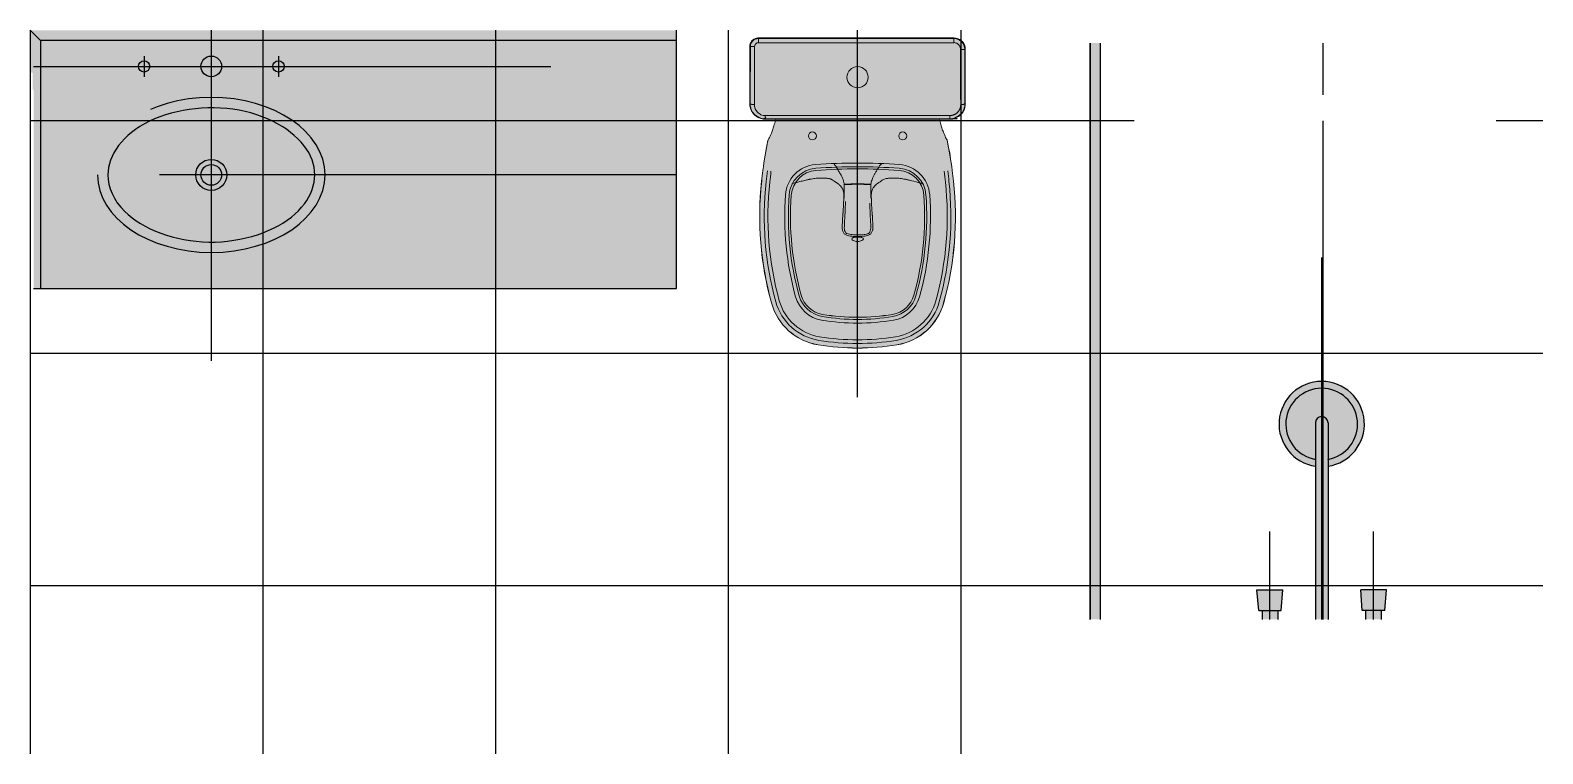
# Model space of a CAD drawing. Header units: millimetres. Extents: x -16.5 to 79.8, y -29.3 to 65.7.
# Drawn here: x -16.525 to -13.6, y -5.675 to -4.275 of the extents above; entities that cross this region are included whole.
import ezdxf

# ---------------------------------------------------------------- set-up
doc = ezdxf.new("R2010")
doc.units = ezdxf.units.MM
doc.header["$LTSCALE"] = 20
doc.linetypes.add('HIDDEN', pattern=[0.375, 0.25, -0.125])
doc.layers.add('ARQ-STA - MOBILIÁRIO_GERAL', color=251, linetype='Continuous')
doc.layers.add('ARQ-STA - PISOS_APARTAMENTOS - BANHEIROS', color=8, linetype='Continuous')

# ---------------------------------------------------------------- blocks, each defined once
blk = doc.blocks.new('MS - L1A - PRE - TOB - TIPO_1_AO_16 - MOBILIÁRIO - LAYOUT_GERAL')
at = {"layer": 'ARQ-STA - MOBILIÁRIO_GERAL'}
h = blk.add_hatch(color=255, dxfattribs=at)
h.dxf.hatch_style = 1
h.paths.add_polyline_path([(3303.6519, 1266.8542), (3303.6519, 1266.9362), (3304.9017, 1266.9362), (3304.9017, 1266.4362), (3303.6583, 1266.4362), (3303.6583, 1266.8211), (3303.6564, 1266.8211), (3303.6564, 1266.8542)])
h = blk.add_hatch(color=255, dxfattribs=at)
h.dxf.hatch_style = 1
h.paths.add_polyline_path([(3305.0433, 1266.794), (3305.0433, 1266.9045, -0.414214), (3305.0601, 1266.9212), (3305.4381, 1266.9212, -0.414214), (3305.4601, 1266.8992), (3305.4601, 1266.794, -0.414214), (3305.4304, 1266.7643), (3305.073, 1266.7643, -0.414215)])
h = blk.add_hatch(color=255, dxfattribs=at)
h.dxf.hatch_style = 1
h.paths.add_polyline_path([(3306.2343, 1265.7963), (3306.2343, 1265.8137), (3306.2275, 1265.8137), (3306.2247, 1265.8537), (3306.2746, 1265.8537), (3306.2711, 1265.8137), (3306.2643, 1265.8137), (3306.2643, 1265.7963)])
edge = h.paths.add_edge_path()
edge.add_line((3306.1615, 1265.7963), (3306.1615, 1266.0925))
edge.add_arc((3306.1493, 1266.1741), 0.0825, 278.4801, 621.5199)
edge.add_line((3306.1372, 1266.0925), (3306.1372, 1265.7963))
edge.add_line((3306.1372, 1265.7963), (3306.1615, 1265.7963))
h.paths.add_polyline_path([(3306.0344, 1265.7963), (3306.0344, 1265.8137), (3306.0276, 1265.8137), (3306.0241, 1265.8537), (3306.074, 1265.8537), (3306.0712, 1265.8137), (3306.0644, 1265.8137), (3306.0644, 1265.7963)])
h.paths.add_polyline_path([(3305.7218, 1265.7963), (3305.7018, 1265.7963), (3305.7018, 1266.9113), (3305.7218, 1266.9113)])
h = blk.add_hatch(color=255, dxfattribs=at)
h.dxf.hatch_style = 1
edge = h.paths.add_edge_path()
edge.add_arc((3305.2517, 1266.793), 0.4717, 260.7069, 270.0006)
edge.add_arc((3305.2517, 1266.793), 0.4717, 269.9995, 279.2931)
edge.add_arc((3305.3097, 1266.4387), 0.1127, -80.7069, -15.471)
edge.add_arc((3304.8149, 1266.5756), 0.6261, -15.471, 6.29)
edge.add_arc((3303.5601, 1266.4373), 1.8885, 6.29, 6.9272)
edge.add_arc((3304.8222, 1266.5906), 0.6171, 6.9272, 12.4042)
edge.add_spline(control_points=[(3305.4249, 1266.7232), (3305.4249, 1266.7233), (3305.4248, 1266.7236), (3305.4247, 1266.7239)], knot_values=[0, 0, 0, 0, 1, 1, 1, 1], degree=3, periodic=0)
edge.add_spline(control_points=[(3305.4247, 1266.7239), (3305.4242, 1266.7249), (3305.4238, 1266.7258), (3305.4233, 1266.7266)], knot_values=[0, 0, 0, 0, 1, 1, 1, 1], degree=3, periodic=0)
edge.add_spline(control_points=[(3305.4233, 1266.7266), (3305.4217, 1266.7296), (3305.4201, 1266.7331), (3305.4185, 1266.7373)], knot_values=[0, 0, 0, 0, 1, 1, 1, 1], degree=3, periodic=0)
edge.add_spline(control_points=[(3305.4185, 1266.7373), (3305.4175, 1266.7397), (3305.4165, 1266.7423), (3305.4146, 1266.7477), (3305.4137, 1266.7506), (3305.4128, 1266.7535)], knot_values=[0, 0, 0, 0, 0.5, 0.5, 1, 1, 1, 1], degree=3, periodic=0)
edge.add_spline(control_points=[(3305.4128, 1266.7536), (3305.4117, 1266.7571), (3305.4106, 1266.7607), (3305.4095, 1266.7643)], knot_values=[1.001746, 1.001746, 1.001746, 1.001746, 1.606549, 1.606549, 1.606549, 1.606549], degree=3, periodic=0)
edge.add_line((3305.4095, 1266.7643), (3305.0939, 1266.7643))
edge.add_spline(control_points=[(3305.0939, 1266.7643), (3305.0928, 1266.7607), (3305.0917, 1266.7572), (3305.0907, 1266.7536)], knot_values=[-0.606371, -0.606371, -0.606371, -0.606371, -0.002879, -0.002879, -0.002879, -0.002879], degree=3, periodic=0)
edge.add_spline(control_points=[(3305.0906, 1266.7535), (3305.0897, 1266.7506), (3305.0888, 1266.7478), (3305.0869, 1266.7423), (3305.086, 1266.7397), (3305.085, 1266.7373)], knot_values=[0, 0, 0, 0, 0.5, 0.5, 1, 1, 1, 1], degree=3, periodic=0)
edge.add_spline(control_points=[(3305.085, 1266.7373), (3305.0833, 1266.7331), (3305.0817, 1266.7296), (3305.0801, 1266.7266)], knot_values=[0, 0, 0, 0, 1, 1, 1, 1], degree=3, periodic=0)
edge.add_spline(control_points=[(3305.0801, 1266.7266), (3305.0797, 1266.7258), (3305.0792, 1266.7249), (3305.0788, 1266.7239)], knot_values=[0, 0, 0, 0, 1, 1, 1, 1], degree=3, periodic=0)
edge.add_spline(control_points=[(3305.0788, 1266.7239), (3305.0787, 1266.7237), (3305.0786, 1266.7234), (3305.0785, 1266.7232)], knot_values=[0, 0, 0, 0, 1, 1, 1, 1], degree=3, periodic=0)
edge.add_arc((3305.681, 1266.5907), 0.6169, 167.5956, 173.0726)
edge.add_arc((3306.9433, 1266.4373), 1.8885, 173.0726, 173.71)
edge.add_arc((3305.6886, 1266.5756), 0.6261, 173.71, 195.471)
edge.add_arc((3305.1937, 1266.4387), 0.1127, 195.471, 260.7069)
at = {"layer": 'ARQ-STA - MOBILIÁRIO_GERAL', "linetype": 'Continuous', "lineweight": 13}
blk.add_line((3305.4381, 1266.9121), (3305.0601, 1266.9121), dxfattribs=at)
at = {"layer": 'ARQ-STA - MOBILIÁRIO_GERAL', "linetype": 'Continuous', "lineweight": 18}
blk.add_line((3305.0433, 1266.9045), (3305.0433, 1266.794), dxfattribs=at)
at = {"layer": 'ARQ-STA - MOBILIÁRIO_GERAL', "linetype": 'HIDDEN', "ltscale": 0.2}
blk.add_line((3306.1493, 1265.7962), (3306.1493, 1266.4962), dxfattribs=at)
at = {"layer": 'ARQ-STA - MOBILIÁRIO_GERAL'}
for p, q in [((3306.1372, 1266.1763), (3306.1372, 1265.7962)), ((3306.1615, 1266.1763), (3306.1615, 1265.7962)), ((3306.0276, 1265.8137), (3306.0241, 1265.8537)), ((3306.0241, 1265.8537), (3306.074, 1265.8537)), ((3306.0712, 1265.8137), (3306.074, 1265.8537)), ((3306.2275, 1265.8137), (3306.2247, 1265.8537)), ((3306.2746, 1265.8537), (3306.2247, 1265.8537)), ((3306.2711, 1265.8137), (3306.2746, 1265.8537)), ((3306.0276, 1265.8137), (3306.0712, 1265.8137)), ((3306.0344, 1265.8137), (3306.0344, 1265.7962)), ((3306.0644, 1265.8137), (3306.0644, 1265.7962)), ((3306.2711, 1265.8137), (3306.2275, 1265.8137)), ((3306.2343, 1265.8137), (3306.2343, 1265.7962)), ((3306.2643, 1265.8137), (3306.2643, 1265.7962))]:
    blk.add_line(p, q, dxfattribs=at)
for points in [[(3303.6719, 1266.9162), (3303.6519, 1266.9362)], [(3303.6583, 1266.4362), (3304.9017, 1266.4362), (3304.9017, 1266.9362)], [(3304.9017, 1266.9162), (3303.6719, 1266.9162), (3303.6719, 1266.4363)], [(3305.7018, 1265.7962), (3305.7018, 1266.9112)], [(3305.7218, 1265.7962), (3305.7218, 1266.9112)]]:
    blk.add_lwpolyline(points, dxfattribs=at)
at = {"layer": 'ARQ-STA - MOBILIÁRIO_GERAL', "linetype": 'HIDDEN', "ltscale": 0.2}
for points in [[(3304.0019, 1266.9362), (3304.0019, 1266.2963)], [(3305.2518, 1266.2262), (3305.2518, 1266.9362)], [(3303.6583, 1266.8662), (3304.9017, 1266.8662)], [(3304.9017, 1266.6562), (3303.6583, 1266.6562)], [(3306.0491, 1265.7962), (3306.0491, 1265.9662)], [(3306.2496, 1265.7962), (3306.2496, 1265.9662)]]:
    blk.add_lwpolyline(points, dxfattribs=at)
at = {"layer": 'ARQ-STA - MOBILIÁRIO_GERAL', "linetype": 'Continuous', "lineweight": 18}
for points in [[(3305.0601, 1266.9212), (3305.4381, 1266.9212, -0.414214), (3305.4601, 1266.8992), (3305.4601, 1266.794)], [(3305.073, 1266.7643, -0.414214), (3305.0433, 1266.794), (3305.0433, 1266.794)], [(3305.4249, 1266.7232, -0.023908), (3305.4348, 1266.6651, -0.002781), (3305.4372, 1266.6442, -0.095237), (3305.4183, 1266.4086, -0.292591), (3305.3279, 1266.3274, -0.040573), (3305.2517, 1266.3212, -0.040573), (3305.1755, 1266.3274, -0.292591), (3305.0851, 1266.4086, -0.095237), (3305.0662, 1266.6442)], [(3305.0662, 1266.6442, -0.002781), (3305.0686, 1266.6651, -0.023902), (3305.0785, 1266.7232)]]:
    blk.add_lwpolyline(points, format="xyb", dxfattribs=at)
at = {"layer": 'ARQ-STA - MOBILIÁRIO_GERAL', "linetype": 'HIDDEN', "ltscale": 0.1}
for points in [[(3303.8719, 1266.8863), (3303.8719, 1266.8463)], [(3304.1319, 1266.8863), (3304.1319, 1266.8463)]]:
    blk.add_lwpolyline(points, dxfattribs=at)
at = {"layer": 'ARQ-STA - MOBILIÁRIO_GERAL', "linetype": 'Continuous', "lineweight": 13}
for points in [[(3305.3279, 1266.3275, -0.040573), (3305.2517, 1266.3213, -0.040573), (3305.1755, 1266.3275, -0.292591), (3305.0852, 1266.4086, -0.095237), (3305.0663, 1266.6442, -0.002781), (3305.0687, 1266.6651, -0.024218), (3305.0788, 1266.7239)], [(3305.4247, 1266.7239, -0.024218), (3305.4347, 1266.6651, -0.002781), (3305.4371, 1266.6442, -0.095237), (3305.4182, 1266.4086, -0.292591), (3305.3279, 1266.3275)], [(3305.4191, 1266.6632, -0.002781), (3305.4215, 1266.6425, -0.095237), (3305.4031, 1266.4128, -0.292591), (3305.3253, 1266.3431, -0.040574), (3305.2517, 1266.3371, -0.040573), (3305.1781, 1266.3431, -0.292591), (3305.1004, 1266.4128, -0.095237), (3305.0819, 1266.6425, -0.002781), (3305.0843, 1266.6632)]]:
    blk.add_lwpolyline(points, format="xyb", dxfattribs=at)
at = {"layer": 'ARQ-STA - MOBILIÁRIO_GERAL', "linetype": 'Continuous', "lineweight": 13, "extrusion": (0, 0, -1)}
for points in [[(-3305.1319, 1266.4204, -0.291578), (-3305.1822, 1266.3752, -0.04124), (-3305.2517, 1266.3695, -0.041239), (-3305.3212, 1266.3752, -0.291578), (-3305.3715, 1266.4204, -0.08628), (-3305.3912, 1266.618, -0.371727), (-3305.333, 1266.6762, -0.037032), (-3305.1704, 1266.6762, -0.371727), (-3305.1123, 1266.618, -0.08628)], [(-3305.1841, 1266.3863, -0.04124), (-3305.2517, 1266.3807, -0.04124), (-3305.3194, 1266.3863, -0.291578), (-3305.3607, 1266.4235, -0.08628), (-3305.3799, 1266.6172, -0.371727), (-3305.3322, 1266.6649, -0.037032), (-3305.1712, 1266.6649, -0.371727), (-3305.1235, 1266.6172, -0.08628), (-3305.1428, 1266.4235, -0.291578)]]:
    blk.add_lwpolyline(points, format="xyb", close=True, dxfattribs=at)
at = {"layer": 'ARQ-STA - MOBILIÁRIO_GERAL', "linetype": 'Continuous', "lineweight": 13}
blk.add_lwpolyline([(3305.2517, 1266.3766, -0.04124), (3305.1834, 1266.3823, -0.291578), (3305.1388, 1266.4224, -0.08628), (3305.1194, 1266.6175, -0.371727), (3305.1709, 1266.669, -0.037032), (3305.3325, 1266.669, -0.371727), (3305.384, 1266.6175, -0.08628), (3305.3647, 1266.4224, -0.291578), (3305.3201, 1266.3823, -0.04124)], format="xyb", close=True, dxfattribs=at)
at = {"layer": 'ARQ-STA - MOBILIÁRIO_GERAL', "linetype": 'Continuous', "lineweight": 13, "extrusion": (0, 0, -1)}
for points in [[(-3305.0774, 1266.664, -0.002781), (-3305.0749, 1266.6432, -0.095237), (-3305.0936, 1266.4109, -0.292591), (-3305.177, 1266.3361, -0.040573), (-3305.2517, 1266.33, -0.040573), (-3305.3265, 1266.3361, -0.292591), (-3305.4098, 1266.4109)], [(-3305.4098, 1266.4109, -0.095237), (-3305.4285, 1266.6432, -0.002781), (-3305.4261, 1266.664)]]:
    blk.add_lwpolyline(points, format="xyb", dxfattribs=at)
at = {"layer": 'ARQ-STA - MOBILIÁRIO_GERAL', "linetype": 'Continuous', "lineweight": 18, "extrusion": (0, 0, -1)}
blk.add_lwpolyline([(-3305.3322, 1266.6649, -0.037032), (-3305.1712, 1266.6649, -0.371727), (-3305.1235, 1266.6172, -0.08628), (-3305.1428, 1266.4235, -0.291578), (-3305.1841, 1266.3864, -0.04124), (-3305.2517, 1266.3808, -0.04124), (-3305.3194, 1266.3864, -0.291578), (-3305.3607, 1266.4235, -0.08628), (-3305.3799, 1266.6172, -0.371727)], format="xyb", close=True, dxfattribs=at)
at = {"layer": 'ARQ-STA - MOBILIÁRIO_GERAL', "ltscale": 5}
for centre, radius in [((3303.8719, 1266.8663), 0.011), ((3304.0019, 1266.8663), 0.02), ((3304.1319, 1266.8663), 0.011), ((3304.0019, 1266.6563), 0.03), ((3304.0019, 1266.6563), 0.02)]:
    blk.add_circle(centre, radius, dxfattribs=at)
at = {"layer": 'ARQ-STA - MOBILIÁRIO_GERAL', "linetype": 'Continuous', "lineweight": 18, "ltscale": 5, "extrusion": (0, 0, -1)}
for centre, radius in [((-3305.2517, 1266.8453), 0.0205), ((-3305.1644, 1266.7317), 0.0077), ((-3305.339, 1266.7317), 0.0077)]:
    blk.add_circle(centre, radius, dxfattribs=at)
at = {"layer": 'ARQ-STA - MOBILIÁRIO_GERAL'}
for centre, radius, start, end in [((3306.1493, 1266.1741), 0.0825, 278.4801, 261.5199), ((3306.1493, 1266.1741), 0.0693, 280.118, 259.882), ((3306.1493, 1266.1763), 0.0122, 0, 180)]:
    blk.add_arc(centre, radius, start, end, dxfattribs=at)
at = {"layer": 'ARQ-STA - MOBILIÁRIO_GERAL', "linetype": 'HIDDEN', "ltscale": 0.2, "extrusion": (0, 0, -1)}
blk.add_ellipse((3304.0019, 1266.6563), major_axis=(-0.22, 0), ratio=0.681818, dxfattribs=at)
at = {"layer": 'ARQ-STA - MOBILIÁRIO_GERAL', "linetype": 'Continuous', "lineweight": 13}
for points, weights, degree, knots in [([(3305.0526, 1266.9046), (3305.0447, 1266.9046), (3305.0444, 1266.9045), (3305.0439, 1266.9045), (3305.0433, 1266.9045), (3305.0433, 1266.9212), (3305.0601, 1266.9212), (3305.0601, 1266.9212), (3305.0601, 1266.9212), (3305.0433, 1266.9212), (3305.0433, 1266.9045), (3305.0433, 1266.9045), (3305.0433, 1266.9045), (3305.0433, 1266.8492), (3305.0433, 1266.794)], [1, 0.719339350192, 1, 1, 1, 0.707106781187, 1, 1, 1, 0.707106781187, 1, 1, 1, 1, 1], 2, [0, 0, 0, 1.535891, 1.535891, 2.535891, 2.535891, 4.106687, 4.106687, 5.106687, 5.106687, 6.677484, 6.677484, 7.677484, 7.677484, 8.677484, 8.677484, 8.677484]), ([(3305.4304, 1266.7711), (3305.436, 1266.7711), (3305.4415, 1266.7736), (3305.4472, 1266.7795), (3305.4487, 1266.7818), (3305.4507, 1266.7869), (3305.4512, 1266.7896), (3305.4512, 1266.7924), (3305.4509, 1266.8276), (3305.4508, 1266.8634), (3305.4508, 1266.8992), (3305.4508, 1266.9026), (3305.4494, 1266.9059), (3305.4448, 1266.9107), (3305.4415, 1266.9121), (3305.4381, 1266.9121), (3305.4381, 1266.9152), (3305.4381, 1266.9182), (3305.4381, 1266.9212), (3305.451, 1266.9212), (3305.4601, 1266.9121), (3305.4601, 1266.8992), (3305.4597, 1266.8992), (3305.4594, 1266.8992), (3305.459, 1266.8992), (3305.4588, 1266.8992), (3305.4555, 1266.8992), (3305.4508, 1266.8992)], [1, 1, 1, 1, 1, 1, 1, 1, 1, 1, 1, 1, 1, 1, 1, 1, 1, 1, 1, 0.804737854124, 0.804737854124, 1, 1, 1, 1, 0.812893605766, 0.812893605766, 1], 3, [0, 0, 0, 0, 0.5, 0.5, 0.75, 0.75, 1, 1, 1, 2, 2, 2, 2.5, 2.5, 3, 3, 3, 4, 4, 4, 5.570796, 5.570796, 5.570796, 6.570796, 6.570796, 6.570796, 8.106684, 8.106684, 8.106684, 8.106684]), ([(3305.4601, 1266.8992), (3305.4601, 1266.8992), (3305.4601, 1266.8992), (3305.4601, 1266.8466), (3305.4601, 1266.794), (3305.4601, 1266.794), (3305.4601, 1266.794), (3305.4601, 1266.7643), (3305.4304, 1266.7643), (3305.2517, 1266.7643), (3305.073, 1266.7643), (3305.073, 1266.7643), (3305.073, 1266.7643), (3305.0433, 1266.7643), (3305.0433, 1266.794), (3305.0437, 1266.794), (3305.0441, 1266.794), (3305.0443, 1266.7924), (3305.0523, 1266.7924)], [1, 1, 1, 1, 1, 1, 1, 0.707106781187, 1, 1, 1, 1, 1, 0.707106781187, 1, 1, 1, 0.719106041629, 1], 2, [0, 0, 0, 1, 1, 2, 2, 3, 3, 4.570796, 4.570796, 5.570796, 5.570796, 6.570796, 6.570796, 8.141593, 8.141593, 9.141593, 9.141593, 10.678155, 10.678155, 10.678155]), ([(3305.4512, 1266.7924), (3305.4591, 1266.7924), (3305.4594, 1266.794), (3305.4597, 1266.794), (3305.4601, 1266.794), (3305.4601, 1266.7643), (3305.4304, 1266.7643), (3305.2517, 1266.7643), (3305.073, 1266.7643), (3305.073, 1266.7677), (3305.073, 1266.7711)], [1, 0.719106041629, 1, 1, 1, 0.707106781187, 1, 1, 1, 1, 1], 2, [0, 0, 0, 1.536563, 1.536563, 2.536563, 2.536563, 4.107359, 4.107359, 5.107359, 5.107359, 6.107359, 6.107359, 6.107359])]:
    blk.add_rational_spline(points, weights, degree=degree, knots=knots, dxfattribs=at)
for points, knots in [([(3305.459, 1266.8992), (3305.459, 1266.8639), (3305.4591, 1266.8286), (3305.4594, 1266.794), (3305.4594, 1266.7902), (3305.4587, 1266.7864), (3305.4558, 1266.7794), (3305.4537, 1266.7762), (3305.4483, 1266.7708), (3305.4451, 1266.7686), (3305.4381, 1266.7656), (3305.4343, 1266.7649), (3305.4304, 1266.7649), (3305.3113, 1266.7649), (3305.1922, 1266.7649), (3305.073, 1266.7649), (3305.0692, 1266.7649), (3305.0654, 1266.7656), (3305.0583, 1266.7686), (3305.0551, 1266.7708), (3305.0498, 1266.7761), (3305.0476, 1266.7794), (3305.0448, 1266.7864), (3305.044, 1266.7902), (3305.0441, 1266.794), (3305.0443, 1266.8304), (3305.0444, 1266.8674), (3305.0444, 1266.9045), (3305.0444, 1266.9086), (3305.0461, 1266.9127), (3305.0519, 1266.9185), (3305.0559, 1266.9202), (3305.0601, 1266.9202), (3305.1861, 1266.9202), (3305.3121, 1266.9202), (3305.4381, 1266.9202), (3305.4409, 1266.9202), (3305.4436, 1266.9196), (3305.4486, 1266.9175), (3305.4509, 1266.916), (3305.4567, 1266.9102), (3305.459, 1266.9048), (3305.459, 1266.8992)], [0, 0, 0, 0, 1, 1, 1, 1.25, 1.25, 1.5, 1.5, 1.75, 1.75, 2, 2, 2, 3, 3, 3, 3.25, 3.25, 3.5, 3.5, 3.75, 3.75, 4, 4, 4, 5, 5, 5, 5.5, 5.5, 6, 6, 6, 7, 7, 7, 7.25, 7.25, 7.5, 7.5, 8, 8, 8, 8]), ([(3305.4381, 1266.9212), (3305.4381, 1266.9212), (3305.4381, 1266.9212), (3305.4381, 1266.9212), (3305.3121, 1266.9212), (3305.1861, 1266.9212), (3305.0601, 1266.9212), (3305.0601, 1266.9182), (3305.0601, 1266.9152), (3305.0601, 1266.9121), (3305.0581, 1266.9121), (3305.0562, 1266.9113), (3305.0534, 1266.9085), (3305.0526, 1266.9066), (3305.0526, 1266.9046), (3305.0527, 1266.8669), (3305.0525, 1266.8293), (3305.0523, 1266.7924), (3305.0522, 1266.7869), (3305.0544, 1266.7815), (3305.0601, 1266.7755), (3305.0624, 1266.7739), (3305.0675, 1266.7717), (3305.0702, 1266.7711), (3305.073, 1266.7711), (3305.1922, 1266.7711), (3305.3113, 1266.7711), (3305.4304, 1266.7711), (3305.4304, 1266.7689), (3305.4304, 1266.7666), (3305.4304, 1266.7643), (3305.4304, 1266.7643), (3305.4304, 1266.7643), (3305.4304, 1266.7643)], [0, 0, 0, 0, 1, 1, 1, 2, 2, 2, 3, 3, 3, 3.5, 3.5, 4, 4, 4, 5, 5, 5, 5.5, 5.5, 5.75, 5.75, 6, 6, 6, 7, 7, 7, 8, 8, 8, 9, 9, 9, 9]), ([(3305.2062, 1266.6771), (3305.2067, 1266.6765), (3305.2083, 1266.675), (3305.2102, 1266.6723), (3305.212, 1266.6693), (3305.2133, 1266.6669), (3305.2144, 1266.6646), (3305.216, 1266.6621), (3305.2181, 1266.6591), (3305.2216, 1266.6531), (3305.2242, 1266.6463), (3305.2257, 1266.6405), (3305.2261, 1266.6385), (3305.2261, 1266.6383)], [0, 0, 0, 0, 0.049374, 0.136629, 0.22604, 0.284087, 0.314268, 0.392972, 0.468638, 0.542618, 0.836797, 0.982964, 1, 1, 1, 1]), ([(3305.2977, 1266.6775), (3305.2973, 1266.6771), (3305.2969, 1266.6768), (3305.295, 1266.6749), (3305.2938, 1266.6733), (3305.2922, 1266.6706), (3305.2917, 1266.6697), (3305.2906, 1266.6678), (3305.2901, 1266.6668), (3305.2887, 1266.6641), (3305.2876, 1266.6625), (3305.2855, 1266.6594), (3305.2846, 1266.6578), (3305.282, 1266.6531), (3305.2807, 1266.65), (3305.2786, 1266.644), (3305.2779, 1266.6411), (3305.2773, 1266.6383)], [0, 0, 0, 0, 0.030081, 0.030081, 0.151321, 0.151321, 0.211941, 0.211941, 0.272561, 0.272561, 0.393801, 0.393801, 0.515041, 0.515041, 0.75752, 0.75752, 1, 1, 1, 1]), ([(3305.2252, 1266.6152), (3305.2252, 1266.616), (3305.2252, 1266.6184), (3305.2248, 1266.6215), (3305.2242, 1266.6246), (3305.2235, 1266.6272), (3305.2216, 1266.6314), (3305.218, 1266.6358), (3305.2131, 1266.6397), (3305.2095, 1266.6423), (3305.2069, 1266.644), (3305.2044, 1266.6456), (3305.2024, 1266.6469), (3305.2006, 1266.6478), (3305.1989, 1266.6485), (3305.1964, 1266.6492), (3305.194, 1266.6496), (3305.1917, 1266.6497), (3305.1895, 1266.6497), (3305.1868, 1266.6499), (3305.1834, 1266.6502), (3305.1798, 1266.6501), (3305.1744, 1266.65), (3305.1683, 1266.6495), (3305.1632, 1266.6484), (3305.1608, 1266.6479), (3305.1597, 1266.6478), (3305.1586, 1266.6477), (3305.1574, 1266.6475), (3305.1558, 1266.647), (3305.1538, 1266.6466), (3305.1507, 1266.6459), (3305.1454, 1266.6446), (3305.1382, 1266.6428), (3305.1316, 1266.6412), (3305.1273, 1266.6401), (3305.1255, 1266.6395), (3305.1249, 1266.6392)], [0, 0, 0, 0, 0.030875, 0.095015, 0.118974, 0.143248, 0.192299, 0.289403, 0.353192, 0.387981, 0.415891, 0.438984, 0.462113, 0.474117, 0.488267, 0.507828, 0.534004, 0.546266, 0.558162, 0.581656, 0.604823, 0.627768, 0.652776, 0.71022, 0.741145, 0.750149, 0.755834, 0.761737, 0.770269, 0.777559, 0.793144, 0.808435, 0.838403, 0.900158, 0.957468, 0.984918, 1, 1, 1, 1]), ([(3305.2782, 1266.6152), (3305.2782, 1266.6154), (3305.2782, 1266.6155), (3305.2782, 1266.6171), (3305.2783, 1266.6186), (3305.2786, 1266.6215), (3305.2789, 1266.6231), (3305.2796, 1266.6261), (3305.2801, 1266.6276), (3305.2821, 1266.6317), (3305.284, 1266.6341), (3305.2889, 1266.6387), (3305.2919, 1266.6409), (3305.297, 1266.6443), (3305.2988, 1266.6455), (3305.3016, 1266.6472), (3305.3025, 1266.6477), (3305.3046, 1266.6485), (3305.3056, 1266.6488), (3305.3079, 1266.6493), (3305.309, 1266.6495), (3305.3112, 1266.6497), (3305.3123, 1266.6497), (3305.3156, 1266.6498), (3305.3178, 1266.6501), (3305.3224, 1266.6502), (3305.3246, 1266.6501), (3305.3303, 1266.6499), (3305.3333, 1266.6497), (3305.3381, 1266.6489), (3305.3397, 1266.6486), (3305.3418, 1266.6481), (3305.3423, 1266.648), (3305.3434, 1266.6478), (3305.3441, 1266.6478), (3305.3453, 1266.6476), (3305.3457, 1266.6475), (3305.3464, 1266.6473), (3305.3468, 1266.6472), (3305.348, 1266.647), (3305.3488, 1266.6468), (3305.3504, 1266.6464), (3305.3512, 1266.6462), (3305.3535, 1266.6457), (3305.355, 1266.6453), (3305.3623, 1266.6435), (3305.3679, 1266.6421), (3305.3737, 1266.6407), (3305.3744, 1266.6405), (3305.3756, 1266.6402), (3305.3761, 1266.64), (3305.3773, 1266.6397), (3305.3779, 1266.6395), (3305.3784, 1266.6393)], [0, 0, 0, 0, 0.007224, 0.007224, 0.062951, 0.062951, 0.118677, 0.118677, 0.174404, 0.174404, 0.285857, 0.285857, 0.39731, 0.39731, 0.453037, 0.453037, 0.4809, 0.4809, 0.508764, 0.508764, 0.536627, 0.536627, 0.56449, 0.56449, 0.620217, 0.620217, 0.675943, 0.675943, 0.73167, 0.73167, 0.759533, 0.759533, 0.766499, 0.766499, 0.773465, 0.773465, 0.780431, 0.780431, 0.787397, 0.787397, 0.801328, 0.801328, 0.81526, 0.81526, 0.843123, 0.843123, 0.954577, 0.954577, 0.968508, 0.968508, 0.98244, 0.98244, 1, 1, 1, 1]), ([(3305.2773, 1266.6383), (3305.2603, 1266.639), (3305.2432, 1266.639), (3305.2261, 1266.6383), (3305.2261, 1266.6378), (3305.2261, 1266.6376), (3305.2262, 1266.6376)], [0, 0, 0, 0, 1, 1, 1, 2, 2, 2, 2]), ([(3305.2753, 1266.6016), (3305.2755, 1266.5947), (3305.2757, 1266.5879), (3305.2764, 1266.5742), (3305.2768, 1266.5674), (3305.2772, 1266.5589), (3305.2772, 1266.5572), (3305.2773, 1266.5538), (3305.2773, 1266.5521), (3305.2768, 1266.5488), (3305.2761, 1266.5472), (3305.2749, 1266.545), (3305.2744, 1266.5443), (3305.2736, 1266.5433), (3305.2732, 1266.5432), (3305.2724, 1266.5428), (3305.272, 1266.5427), (3305.2684, 1266.5414), (3305.2651, 1266.5409), (3305.2584, 1266.5402), (3305.2551, 1266.5401), (3305.2517, 1266.5401), (3305.2482, 1266.5401), (3305.2448, 1266.5403), (3305.2396, 1266.5408), (3305.2379, 1266.541), (3305.2345, 1266.5417), (3305.2328, 1266.5421), (3305.2308, 1266.5429), (3305.2304, 1266.5431), (3305.2296, 1266.5436), (3305.2293, 1266.5439), (3305.2286, 1266.545), (3305.2281, 1266.5457), (3305.2269, 1266.5481), (3305.2264, 1266.5498), (3305.2261, 1266.5532), (3305.2261, 1266.555), (3305.2263, 1266.5585), (3305.2263, 1266.5603), (3305.2268, 1266.5691), (3305.2272, 1266.5761), (3305.2278, 1266.5903), (3305.2281, 1266.5974), (3305.2283, 1266.6045)], [0, 0, 0, 0, 0.25, 0.25, 0.5, 0.5, 0.5625, 0.5625, 0.625, 0.625, 0.6875, 0.6875, 0.71875, 0.71875, 0.734375, 0.734375, 0.75, 0.75, 0.875, 0.875, 1, 1, 1, 1.125, 1.125, 1.1875, 1.1875, 1.25, 1.25, 1.265625, 1.265625, 1.28125, 1.28125, 1.3125, 1.3125, 1.375, 1.375, 1.4375, 1.4375, 1.5, 1.5, 1.75, 1.75, 2, 2, 2, 2])]:
    blk.add_open_spline(points, degree=3, knots=knots, dxfattribs=at)
at = {"layer": 'ARQ-STA - MOBILIÁRIO_GERAL'}
blk.add_open_spline([(3303.8019, 1266.6563), (3303.8019, 1266.6943), (3303.8305, 1266.7347), (3303.9338, 1266.7854), (3304.0059, 1266.793), (3304.1287, 1266.7649), (3304.1767, 1266.7299), (3304.2109, 1266.6548), (3304.201, 1266.6141), (3304.127, 1266.5473), (3304.0622, 1266.5253), (3303.932, 1266.5273), (3303.8689, 1266.5514), (3303.8126, 1266.6074), (3303.8019, 1266.6321), (3303.8019, 1266.6563)], degree=3, knots=[0, 0, 0, 0, 0.947093, 0.947093, 1.894187, 1.894187, 2.84128, 2.84128, 3.788374, 3.788374, 4.735467, 4.735467, 5.682561, 5.682561, 6.283185, 6.283185, 6.283185, 6.283185], dxfattribs=at)
at = {"layer": 'ARQ-STA - MOBILIÁRIO_GERAL', "linetype": 'Continuous', "lineweight": 18}
for points, knots in [([(3305.0939, 1266.7643), (3305.0928, 1266.7607), (3305.0917, 1266.7572), (3305.0907, 1266.7536), (3305.0906, 1266.7536), (3305.0906, 1266.7536), (3305.0906, 1266.7535), (3305.0897, 1266.7506), (3305.0888, 1266.7478), (3305.0869, 1266.7423), (3305.086, 1266.7397), (3305.085, 1266.7373), (3305.0833, 1266.7331), (3305.0817, 1266.7296), (3305.0801, 1266.7266), (3305.0797, 1266.7258), (3305.0792, 1266.7249), (3305.0788, 1266.7239), (3305.0787, 1266.7237), (3305.0786, 1266.7234), (3305.0785, 1266.7232)], [0, 0, 0, 0, 0.603492, 0.603492, 0.603492, 0.606371, 0.606371, 0.606371, 1.106371, 1.106371, 1.606371, 1.606371, 1.606371, 2.606371, 2.606371, 2.606371, 3.606371, 3.606371, 3.606371, 4.606371, 4.606371, 4.606371, 4.606371]), ([(3305.425, 1266.7229), (3305.4249, 1266.7233), (3305.4248, 1266.7236), (3305.4247, 1266.7239), (3305.4242, 1266.7249), (3305.4238, 1266.7258), (3305.4233, 1266.7266), (3305.4217, 1266.7296), (3305.4201, 1266.7331), (3305.4185, 1266.7373), (3305.4175, 1266.7397), (3305.4165, 1266.7423), (3305.4146, 1266.7477), (3305.4137, 1266.7506), (3305.4128, 1266.7535), (3305.4128, 1266.7536), (3305.4128, 1266.7536), (3305.4128, 1266.7536), (3305.4117, 1266.7571), (3305.4106, 1266.7607), (3305.4095, 1266.7643)], [0, 0, 0, 0, 1, 1, 1, 2, 2, 2, 3, 3, 3, 3.5, 3.5, 4, 4, 4, 4.001746, 4.001746, 4.001746, 4.606549, 4.606549, 4.606549, 4.606549]), ([(3305.223, 1266.5763), (3305.223, 1266.5766), (3305.2231, 1266.5773), (3305.2232, 1266.5786), (3305.2233, 1266.5801), (3305.2234, 1266.5814), (3305.2236, 1266.5829), (3305.2237, 1266.585), (3305.2239, 1266.5877), (3305.2241, 1266.5916), (3305.2244, 1266.5961), (3305.2247, 1266.6013), (3305.2249, 1266.6069), (3305.2251, 1266.6115), (3305.2252, 1266.6143), (3305.2252, 1266.6149)], [0, 0, 0, 0, 0.122166, 0.228254, 0.292014, 0.343386, 0.383563, 0.415842, 0.469217, 0.543866, 0.641871, 0.732487, 0.84014, 0.966447, 1, 1, 1, 1]), ([(3305.2262, 1266.6376), (3305.2286, 1266.6377), (3305.2358, 1266.638), (3305.2484, 1266.6381), (3305.2629, 1266.6381), (3305.2728, 1266.6378), (3305.2773, 1266.6376)], [0, 0, 0, 0, 0.144584, 0.41997, 0.73818, 1, 1, 1, 1]), ([(3305.2783, 1266.6149), (3305.2783, 1266.6143), (3305.2783, 1266.6115), (3305.2785, 1266.6069), (3305.2787, 1266.6013), (3305.279, 1266.5961), (3305.2793, 1266.5916), (3305.2795, 1266.5877), (3305.2797, 1266.585), (3305.2799, 1266.5829), (3305.28, 1266.5814), (3305.2801, 1266.5801), (3305.2802, 1266.5786), (3305.2804, 1266.5773), (3305.2804, 1266.5766), (3305.2804, 1266.5763)], [0, 0, 0, 0, 0.033552, 0.159858, 0.26751, 0.358125, 0.456129, 0.530778, 0.584152, 0.61643, 0.656607, 0.707981, 0.771742, 0.87783, 1, 1, 1, 1]), ([(3305.223, 1266.5763), (3305.2227, 1266.5708), (3305.2224, 1266.5652), (3305.2221, 1266.5579), (3305.222, 1266.556), (3305.2221, 1266.5527), (3305.2222, 1266.5513), (3305.2225, 1266.5499), (3305.2225, 1266.5494), (3305.2226, 1266.549), (3305.2233, 1266.5468), (3305.2242, 1266.5451), (3305.2258, 1266.5428), (3305.2263, 1266.542), (3305.2277, 1266.5408), (3305.2286, 1266.5404), (3305.2312, 1266.5393), (3305.2331, 1266.5388), (3305.2368, 1266.538), (3305.2386, 1266.5378), (3305.2442, 1266.5371), (3305.248, 1266.537), (3305.2517, 1266.537), (3305.2555, 1266.537), (3305.2592, 1266.5371), (3305.2648, 1266.5378), (3305.2667, 1266.538), (3305.2704, 1266.5388), (3305.2722, 1266.5393), (3305.2748, 1266.5404), (3305.2757, 1266.5408), (3305.2771, 1266.542), (3305.2777, 1266.5428), (3305.2792, 1266.5451), (3305.2801, 1266.5468), (3305.2808, 1266.549), (3305.2809, 1266.5494), (3305.281, 1266.5498), (3305.2813, 1266.5513), (3305.2814, 1266.5527), (3305.2814, 1266.556), (3305.2813, 1266.5579), (3305.281, 1266.5652), (3305.2807, 1266.5708), (3305.2804, 1266.5763)], [0, 0, 0, 0, 0.625488, 0.625488, 0.83705, 0.83705, 1, 1, 1, 1.036884, 1.036884, 1.197403, 1.197403, 1.277663, 1.277663, 1.357922, 1.357922, 1.518442, 1.518442, 1.678961, 1.678961, 2, 2, 2, 2.321258, 2.321258, 2.481887, 2.481887, 2.642516, 2.642516, 2.72283, 2.72283, 2.803145, 2.803145, 2.963774, 2.963774, 3, 3, 3, 3.163702, 3.163702, 3.375074, 3.375074, 4, 4, 4, 4]), ([(3305.2517, 1266.536), (3305.2485, 1266.536), (3305.2454, 1266.5356), (3305.2413, 1266.5343), (3305.2404, 1266.5333), (3305.2405, 1266.5312), (3305.2415, 1266.53), (3305.2445, 1266.5286), (3305.2457, 1266.5282), (3305.2485, 1266.5276), (3305.2501, 1266.5275), (3305.2517, 1266.5275), (3305.2533, 1266.5275), (3305.2549, 1266.5276), (3305.2578, 1266.5282), (3305.259, 1266.5286), (3305.2619, 1266.5301), (3305.263, 1266.5312), (3305.2631, 1266.5333), (3305.2621, 1266.5343), (3305.2591, 1266.5353), (3305.2578, 1266.5356), (3305.2549, 1266.5359), (3305.2533, 1266.536), (3305.2517, 1266.536)], [0, 0, 0, 0, 0.25, 0.25, 0.5, 0.5, 0.75, 0.75, 0.875, 0.875, 1, 1, 1, 1.125, 1.125, 1.25, 1.25, 1.5, 1.5, 1.75, 1.75, 1.875, 1.875, 2, 2, 2, 2])]:
    blk.add_open_spline(points, degree=3, knots=knots, dxfattribs=at)
for points, weights, knots in [([(3305.226, 1266.6376), (3305.226, 1266.6355), (3305.226, 1266.6333), (3305.226, 1266.6286), (3305.226, 1266.6261), (3305.226, 1266.6215), (3305.226, 1266.6194), (3305.226, 1266.6161), (3305.226, 1266.6148), (3305.226, 1266.6134), (3305.226, 1266.6125), (3305.2258, 1266.6116), (3305.2253, 1266.6109)], [1, 1, 1, 1, 1, 1, 1, 1, 1, 1, 0.974876993882, 0.974876993882, 1], [0, 0, 0, 0, 0.216819, 0.216819, 0.47788, 0.47788, 0.73894, 0.73894, 1, 1, 1, 1.550807, 1.550807, 1.550807, 1.550807]), ([(3305.2781, 1266.6109), (3305.2776, 1266.6116), (3305.2774, 1266.6125), (3305.2774, 1266.6134), (3305.2774, 1266.6148), (3305.2774, 1266.6161), (3305.2774, 1266.6194), (3305.2774, 1266.6215), (3305.2774, 1266.6261), (3305.2774, 1266.6287), (3305.2774, 1266.6334), (3305.2774, 1266.6355), (3305.2774, 1266.6376)], [1, 0.974876993882, 0.974876993882, 1, 1, 1, 1, 1, 1, 1, 1, 1, 1], [0, 0, 0, 0, 0.550807, 0.550807, 0.550807, 0.811629, 0.811629, 1.072451, 1.072451, 1.333273, 1.333273, 1.550807, 1.550807, 1.550807, 1.550807])]:
    blk.add_rational_spline(points, weights, degree=3, knots=knots, dxfattribs=at)
at = {"layer": 'ARQ-STA - MOBILIÁRIO_GERAL', "linetype": 'Continuous', "lineweight": 13}
blk.add_open_spline([(3305.2773, 1266.6383), (3305.2773, 1266.6378), (3305.2773, 1266.6376), (3305.2773, 1266.6376)], degree=3, dxfattribs=at)

msp = doc.modelspace()

# ---------------------------------------------------------------- hatches: boundary and pattern name
at = {"layer": 'ARQ-STA - PISOS_APARTAMENTOS - BANHEIROS'}
h = msp.add_hatch(dxfattribs=at)
h.set_pattern_fill('_USER', color=256, scale=0.45, double=1, pattern_type=0)
h.set_pattern_definition([(0, (-15.1749, -4.45003), (0, 0.45), []), (90, (-15.1749, -4.45003), (-0.45, 3e-17), [])])
h.paths.add_polyline_path([(-14.4749, -4.275), (-16.5249, -4.275), (-16.5249, -5.675), (-14.4749, -5.675)])
h = msp.add_hatch(dxfattribs=at)
h.set_pattern_fill('_USER', color=256, scale=0.45, double=1, pattern_type=0)
h.set_pattern_definition([(0, (-14.4749, -4.45003), (0, 0.45), []), (90, (-14.4749, -4.45003), (-0.45, 3e-17), [])])
h.paths.add_polyline_path([(-14.4749, -5.415), (-13.5999, -5.415), (-13.5999, -4.3), (-14.4749, -4.3)])
h.paths.add_polyline_path([(-13.6899, -4.45), (-13.6899, -4.4), (-14.3899, -4.4), (-14.3899, -4.45)], flags=16)

# ---------------------------------------------------------------- block references
at = {"layer": 'ARQ-STA - MOBILIÁRIO_GERAL', "color": 251, "true_color": 0x636466}
msp.add_blockref('MS - L1A - PRE - TOB - TIPO_1_AO_16 - MOBILIÁRIO - LAYOUT_GERAL', (-3320.1767, -1271.2112), dxfattribs=at)

doc.saveas('drawing.dxf')
